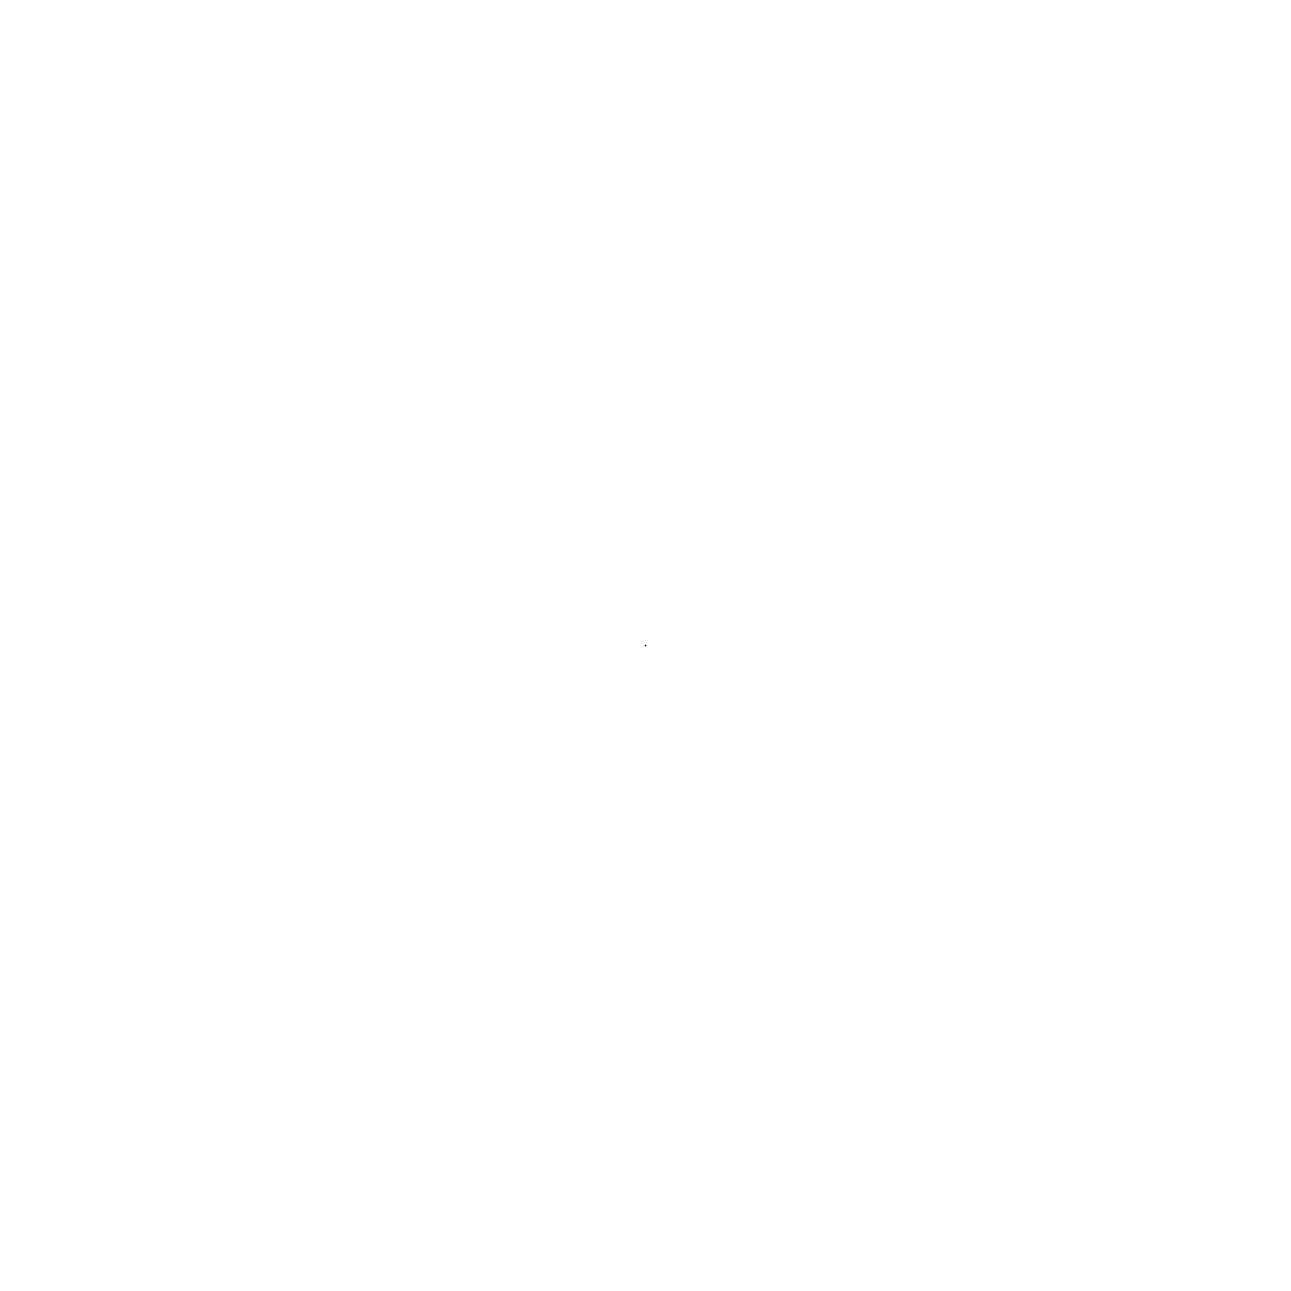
# Model space of a CAD drawing. Header units: centimetres. Extents: x 0 to 0, y 0 to 0.
import ezdxf

# ---------------------------------------------------------------- set-up
doc = ezdxf.new("R2010")
doc.units = ezdxf.units.CM
doc.header["$MEASUREMENT"] = 0
doc.layers.add('Arm v1_Sketch1', color=7, linetype='Continuous')

msp = doc.modelspace()

# ---------------------------------------------------------------- linework, layer by layer
at = {"layer": 'Arm v1_Sketch1'}
msp.add_point((0, 0), dxfattribs=at)

doc.saveas('drawing.dxf')
